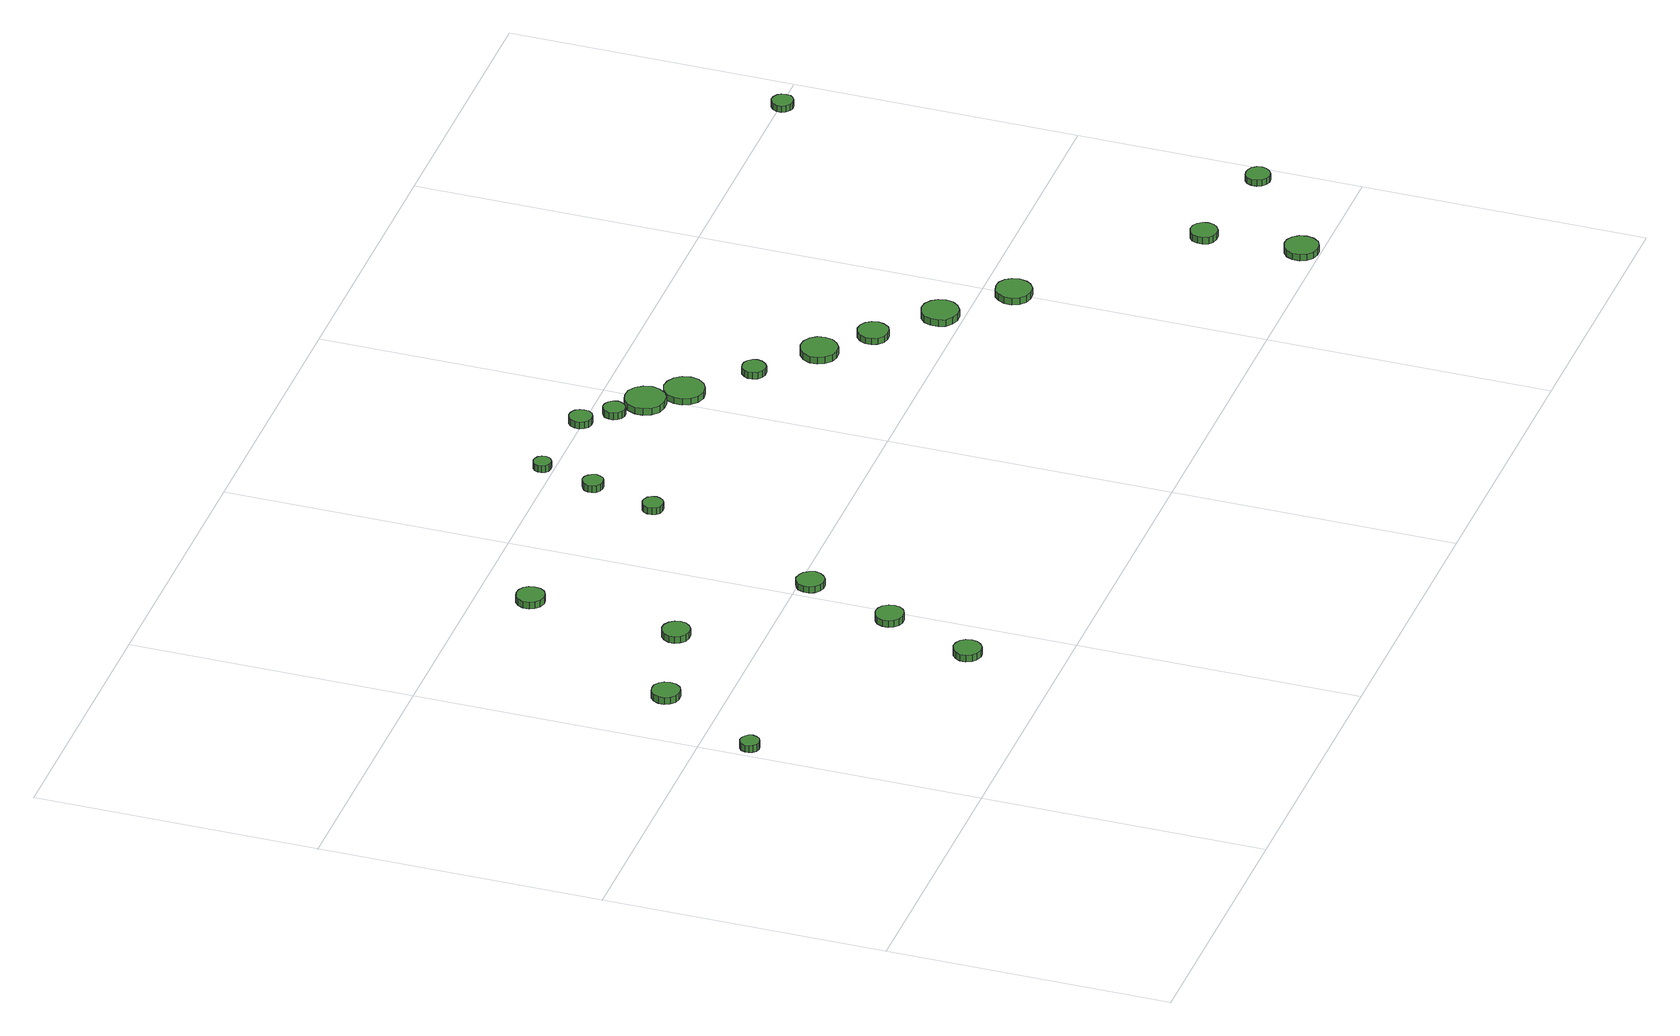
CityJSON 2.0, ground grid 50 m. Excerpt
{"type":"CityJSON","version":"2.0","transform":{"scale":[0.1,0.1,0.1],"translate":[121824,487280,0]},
"CityObjects":{
"tree1":{"type":"SolitaryVegetationObject","attributes":{"function":"something"},"geometry":[{"type":"MultiSurface","lod":"1","boundaries":[[[0,1,2,3,4,5,6,7,8,9,10,11,12,13,14]],[[15,16,17,18,19,20,21,22,23,24,25,26,27,28,29]],[[0,29,28,1]],[[1,28,27,2]],[[2,27,26,3]],[[3,26,25,4]],[[4,25,24,5]],[[5,24,23,6]],[[6,23,22,7]],[[7,22,21,8]],[[8,21,20,9]],[[9,20,19,10]],[[10,19,18,11]],[[11,18,17,12]],[[12,17,16,13]],[[13,16,15,14]],[[14,15,29,0]]]}]},
"tree2":{"type":"SolitaryVegetationObject","attributes":{"function":"something"},"geometry":[{"type":"MultiSurface","lod":"1","boundaries":[[[30,31,32,33,34,35,36,37,38,39,40,41,42,43,44]],[[45,46,47,48,49,50,51,52,53,54,55,56,57,58,59]],[[30,59,58,31]],[[31,58,57,32]],[[32,57,56,33]],[[33,56,55,34]],[[34,55,54,35]],[[35,54,53,36]],[[36,53,52,37]],[[37,52,51,38]],[[38,51,50,39]],[[39,50,49,40]],[[40,49,48,41]],[[41,48,47,42]],[[42,47,46,43]],[[43,46,45,44]],[[44,45,59,30]]]}]},
"tree3":{"type":"SolitaryVegetationObject","attributes":{"function":"something"},"geometry":[{"type":"MultiSurface","lod":"1","boundaries":[[[60,61,62,63,64,65,66,67,68,69,70,71,72,73,74]],[[75,76,77,78,79,80,81,82,83,84,85,86,87,88,89]],[[60,89,88,61]],[[61,88,87,62]],[[62,87,86,63]],[[63,86,85,64]],[[64,85,84,65]],[[65,84,83,66]],[[66,83,82,67]],[[67,82,81,68]],[[68,81,80,69]],[[69,80,79,70]],[[70,79,78,71]],[[71,78,77,72]],[[72,77,76,73]],[[73,76,75,74]],[[74,75,89,60]]]}]},
"tree4":{"type":"SolitaryVegetationObject","attributes":{"function":"something"},"geometry":[{"type":"MultiSurface","lod":"1","boundaries":[[[90,91,92,93,94,95,96,97,98,99,100,101,102,103,104]],[[105,106,107,108,109,110,111,112,113,114,115,116,117,118,119]],[[90,119,118,91]],[[91,118,117,92]],[[92,117,116,93]],[[93,116,115,94]],[[94,115,114,95]],[[95,114,113,96]],[[96,113,112,97]],[[97,112,111,98]],[[98,111,110,99]],[[99,110,109,100]],[[100,109,108,101]],[[101,108,107,102]],[[102,107,106,103]],[[103,106,105,104]],[[104,105,119,90]]]}]},
"tree5":{"type":"SolitaryVegetationObject","attributes":{"function":"something"},"geometry":[{"type":"MultiSurface","lod":"1","boundaries":[[[120,121,122,123,124,125,126,127,128,129,130,131,132,133,134]],[[135,136,137,138,139,140,141,142,143,144,145,146,147,148,149]],[[120,149,148,121]],[[121,148,147,122]],[[122,147,146,123]],[[123,146,145,124]],[[124,145,144,125]],[[125,144,143,126]],[[126,143,142,127]],[[127,142,141,128]],[[128,141,140,129]],[[129,140,139,130]],[[130,139,138,131]],[[131,138,137,132]],[[132,137,136,133]],[[133,136,135,134]],[[134,135,149,120]]]}]},
"tree6":{"type":"SolitaryVegetationObject","attributes":{"function":"something"},"geometry":[{"type":"MultiSurface","lod":"1","boundaries":[[[150,151,152,153,154,155,156,157,158,159,160,161,162,163,164]],[[165,166,167,168,169,170,171,172,173,174,175,176,177,178,179]],[[150,179,178,151]],[[151,178,177,152]],[[152,177,176,153]],[[153,176,175,154]],[[154,175,174,155]],[[155,174,173,156]],[[156,173,172,157]],[[157,172,171,158]],[[158,171,170,159]],[[159,170,169,160]],[[160,169,168,161]],[[161,168,167,162]],[[162,167,166,163]],[[163,166,165,164]],[[164,165,179,150]]]}]},
"tree7":{"type":"SolitaryVegetationObject","attributes":{"function":"something"},"geometry":[{"type":"MultiSurface","lod":"1","boundaries":[[[180,181,182,183,184,185,186,187,188,189,190,191,192,193,194]],[[195,196,197,198,199,200,201,202,203,204,205,206,207,208,209]],[[180,209,208,181]],[[181,208,207,182]],[[182,207,206,183]],[[183,206,205,184]],[[184,205,204,185]],[[185,204,203,186]],[[186,203,202,187]],[[187,202,201,188]],[[188,201,200,189]],[[189,200,199,190]],[[190,199,198,191]],[[191,198,197,192]],[[192,197,196,193]],[[193,196,195,194]],[[194,195,209,180]]]}]},
"tree8":{"type":"SolitaryVegetationObject","attributes":{"function":"something"},"geometry":[{"type":"MultiSurface","lod":"1","boundaries":[[[210,211,212,213,214,215,216,217,218,219,220,221,222,223,224]],[[225,226,227,228,229,230,231,232,233,234,235,236,237,238,239]],[[210,239,238,211]],[[211,238,237,212]],[[212,237,236,213]],[[213,236,235,214]],[[214,235,234,215]],[[215,234,233,216]],[[216,233,232,217]],[[217,232,231,218]],[[218,231,230,219]],[[219,230,229,220]],[[220,229,228,221]],[[221,228,227,222]],[[222,227,226,223]],[[223,226,225,224]],[[224,225,239,210]]]}]},
"tree9":{"type":"SolitaryVegetationObject","attributes":{"function":"something"},"geometry":[{"type":"MultiSurface","lod":"1","boundaries":[[[240,241,242,243,244,245,246,247,248,249,250,251,252,253,254]],[[255,256,257,258,259,260,261,262,263,264,265,266,267,268,269]],[[240,269,268,241]],[[241,268,267,242]],[[242,267,266,243]],[[243,266,265,244]],[[244,265,264,245]],[[245,264,263,246]],[[246,263,262,247]],[[247,262,261,248]],[[248,261,260,249]],[[249,260,259,250]],[[250,259,258,251]],[[251,258,257,252]],[[252,257,256,253]],[[253,256,255,254]],[[254,255,269,240]]]}]},
"tree10":{"type":"SolitaryVegetationObject","attributes":{"function":"something"},"geometry":[{"type":"MultiSurface","lod":"1","boundaries":[[[270,271,272,273,274,275,276,277,278,279,280,281,282,283,284]],[[285,286,287,288,289,290,291,292,293,294,295,296,297,298,299]],[[270,299,298,271]],[[271,298,297,272]],[[272,297,296,273]],[[273,296,295,274]],[[274,295,294,275]],[[275,294,293,276]],[[276,293,292,277]],[[277,292,291,278]],[[278,291,290,279]],[[279,290,289,280]],[[280,289,288,281]],[[281,288,287,282]],[[282,287,286,283]],[[283,286,285,284]],[[284,285,299,270]]]}]},
"tree11":{"type":"SolitaryVegetationObject","attributes":{"function":"something"},"geometry":[{"type":"MultiSurface","lod":"1","boundaries":[[[300,301,302,303,304,305,306,307,308,309,310,311,312,313,314]],[[315,316,317,318,319,320,321,322,323,324,325,326,327,328,329]],[[300,329,328,301]],[[301,328,327,302]],[[302,327,326,303]],[[303,326,325,304]],[[304,325,324,305]],[[305,324,323,306]],[[306,323,322,307]],[[307,322,321,308]],[[308,321,320,309]],[[309,320,319,310]],[[310,319,318,311]],[[311,318,317,312]],[[312,317,316,313]],[[313,316,315,314]],[[314,315,329,300]]]}]},
"tree12":{"type":"SolitaryVegetationObject","attributes":{"function":"something"},"geometry":[{"type":"MultiSurface","lod":"1","boundaries":[[[330,331,332,333,334,335,336,337,338,339,340,341,342,343,344]],[[345,346,347,348,349,350,351,352,353,354,355,356,357,358,359]],[[330,359,358,331]],[[331,358,357,332]],[[332,357,356,333]],[[333,356,355,334]],[[334,355,354,335]],[[335,354,353,336]],[[336,353,352,337]],[[337,352,351,338]],[[338,351,350,339]],[[339,350,349,340]],[[340,349,348,341]],[[341,348,347,342]],[[342,347,346,343]],[[343,346,345,344]],[[344,345,359,330]]]}]},
"tree13":{"type":"SolitaryVegetationObject","attributes":{"function":"something"},"geometry":[{"type":"MultiSurface","lod":"1","boundaries":[[[360,361,362,363,364,365,366,367,368,369,370,371,372,373,374]],[[375,376,377,378,379,380,381,382,383,384,385,386,387,388,389]],[[360,389,388,361]],[[361,388,387,362]],[[362,387,386,363]],[[363,386,385,364]],[[364,385,384,365]],[[365,384,383,366]],[[366,383,382,367]],[[367,382,381,368]],[[368,381,380,369]],[[369,380,379,370]],[[370,379,378,371]],[[371,378,377,372]],[[372,377,376,373]],[[373,376,375,374]],[[374,375,389,360]]]}]},
"tree14":{"type":"SolitaryVegetationObject","attributes":{"function":"something"},"geometry":[{"type":"MultiSurface","lod":"1","boundaries":[[[390,391,392,393,394,395,396,397,398,399,400,401,402,403,404]],[[405,406,407,408,409,410,411,412,413,414,415,416,417,418,419]],[[390,419,418,391]],[[391,418,417,392]],[[392,417,416,393]],[[393,416,415,394]],[[394,415,414,395]],[[395,414,413,396]],[[396,413,412,397]],[[397,412,411,398]],[[398,411,410,399]],[[399,410,409,400]],[[400,409,408,401]],[[401,408,407,402]],[[402,407,406,403]],[[403,406,405,404]],[[404,405,419,390]]]}]},
"tree15":{"type":"SolitaryVegetationObject","attributes":{"function":"something"},"geometry":[{"type":"MultiSurface","lod":"1","boundaries":[[[420,421,422,423,424,425,426,427,428,429,430,431,432,433,434]],[[435,436,437,438,439,440,441,442,443,444,445,446,447,448,449]],[[420,449,448,421]],[[421,448,447,422]],[[422,447,446,423]],[[423,446,445,424]],[[424,445,444,425]],[[425,444,443,426]],[[426,443,442,427]],[[427,442,441,428]],[[428,441,440,429]],[[429,440,439,430]],[[430,439,438,431]],[[431,438,437,432]],[[432,437,436,433]],[[433,436,435,434]],[[434,435,449,420]]]}]},
"tree16":{"type":"SolitaryVegetationObject","attributes":{"function":"something"},"geometry":[{"type":"MultiSurface","lod":"1","boundaries":[[[450,451,452,453,454,455,456,457,458,459,460,461,462,463,464]],[[465,466,467,468,469,470,471,472,473,474,475,476,477,478,479]],[[450,479,478,451]],[[451,478,477,452]],[[452,477,476,453]],[[453,476,475,454]],[[454,475,474,455]],[[455,474,473,456]],[[456,473,472,457]],[[457,472,471,458]],[[458,471,470,459]],[[459,470,469,460]],[[460,469,468,461]],[[461,468,467,462]],[[462,467,466,463]],[[463,466,465,464]],[[464,465,479,450]]]}]},
"tree17":{"type":"SolitaryVegetationObject","attributes":{"function":"something"},"geometry":[{"type":"MultiSurface","lod":"1","boundaries":[[[480,481,482,483,484,485,486,487,488,489,490,491,492,493,494]],[[495,496,497,498,499,500,501,502,503,504,505,506,507,508,509]],[[480,509,508,481]],[[481,508,507,482]],[[482,507,506,483]],[[483,506,505,484]],[[484,505,504,485]],[[485,504,503,486]],[[486,503,502,487]],[[487,502,501,488]],[[488,501,500,489]],[[489,500,499,490]],[[490,499,498,491]],[[491,498,497,492]],[[492,497,496,493]],[[493,496,495,494]],[[494,495,509,480]]]}]},
"tree18":{"type":"SolitaryVegetationObject","attributes":{"function":"something"},"geometry":[{"type":"MultiSurface","lod":"1","boundaries":[[[510,511,512,513,514,515,516,517,518,519,520,521,522,523,524]],[[525,526,527,528,529,530,531,532,533,534,535,536,537,538,539]],[[510,539,538,511]],[[511,538,537,512]],[[512,537,536,513]],[[513,536,535,514]],[[514,535,534,515]],[[515,534,533,516]],[[516,533,532,517]],[[517,532,531,518]],[[518,531,530,519]],[[519,530,529,520]],[[520,529,528,521]],[[521,528,527,522]],[[522,527,526,523]],[[523,526,525,524]],[[524,525,539,510]]]}]},
"tree19":{"type":"SolitaryVegetationObject","attributes":{"function":"something"},"geometry":[{"type":"MultiSurface","lod":"1","boundaries":[[[540,541,542,543,544,545,546,547,548,549,550,551,552,553,554]],[[555,556,557,558,559,560,561,562,563,564,565,566,567,568,569]],[[540,569,568,541]],[[541,568,567,542]],[[542,567,566,543]],[[543,566,565,544]],[[544,565,564,545]],[[545,564,563,546]],[[546,563,562,547]],[[547,562,561,548]],[[548,561,560,549]],[[549,560,559,550]],[[550,559,558,551]],[[551,558,557,552]],[[552,557,556,553]],[[553,556,555,554]],[[554,555,569,540]]]}]},
"tree20":{"type":"SolitaryVegetationObject","attributes":{"function":"something"},"geometry":[{"type":"MultiSurface","lod":"1","boundaries":[[[570,571,572,573,574,575,576,577,578,579,580,581,582,583,584]],[[585,586,587,588,589,590,591,592,593,594,595,596,597,598,599]],[[570,599,598,571]],[[571,598,597,572]],[[572,597,596,573]],[[573,596,595,574]],[[574,595,594,575]],[[575,594,593,576]],[[576,593,592,577]],[[577,592,591,578]],[[578,591,590,579]],[[579,590,589,580]],[[580,589,588,581]],[[581,588,587,582]],[[582,587,586,583]],[[583,586,585,584]],[[584,585,599,570]]]}]},
"tree21":{"type":"SolitaryVegetationObject","attributes":{"function":"something"},"geometry":[{"type":"MultiSurface","lod":"1","boundaries":[[[600,601,602,603,604,605,606,607,608,609,610,611,612,613,614]],[[615,616,617,618,619,620,621,622,623,624,625,626,627,628,629]],[[600,629,628,601]],[[601,628,627,602]],[[602,627,626,603]],[[603,626,625,604]],[[604,625,624,605]],[[605,624,623,606]],[[606,623,622,607]],[[607,622,621,608]],[[608,621,620,609]],[[609,620,619,610]],[[610,619,618,611]],[[611,618,617,612]],[[612,617,616,613]],[[613,616,615,614]],[[614,615,629,600]]]}]},
"tree22":{"type":"SolitaryVegetationObject","attributes":{"function":"something"},"geometry":[{"type":"MultiSurface","lod":"1","boundaries":[[[630,631,632,633,634,635,636,637,638,639,640,641,642,643,644]],[[645,646,647,648,649,650,651,652,653,654,655,656,657,658,659]],[[630,659,658,631]],[[631,658,657,632]],[[632,657,656,633]],[[633,656,655,634]],[[634,655,654,635]],[[635,654,653,636]],[[636,653,652,637]],[[637,652,651,638]],[[638,651,650,639]],[[639,650,649,640]],[[640,649,648,641]],[[641,648,647,642]],[[642,647,646,643]],[[643,646,645,644]],[[644,645,659,630]]]}]},
"tree23":{"type":"SolitaryVegetationObject","attributes":{"function":"something"},"geometry":[{"type":"MultiSurface","lod":"1","boundaries":[[[660,661,662,663,664,665,666,667,668,669,670,671,672,673,674]],[[675,676,677,678,679,680,681,682,683,684,685,686,687,688,689]],[[660,689,688,661]],[[661,688,687,662]],[[662,687,686,663]],[[663,686,685,664]],[[664,685,684,665]],[[665,684,683,666]],[[666,683,682,667]],[[667,682,681,668]],[[668,681,680,669]],[[669,680,679,670]],[[670,679,678,671]],[[671,678,677,672]],[[672,677,676,673]],[[673,676,675,674]],[[674,675,689,660]]]}]}
},
"vertices":[
[42,416,19],[40,423,19],[36,428,19],[30,432,19],[23,433,19],[16,431,19],[11,426,19],[8,419,19],[8,412,19],[11,406,19],[16,401,19],[23,399,19],[30,400,19],[36,403,19],[40,409,19],[40,409,6],[36,403,6],[30,400,6],[23,399,6],[16,401,6],[11,406,6],[8,412,6],[8,419,6],[11,426,6],[16,431,6],[23,433,6],[30,432,6],[36,428,6],[40,423,6],[42,416,6],
[151,598,21],[149,608,21],[143,616,21],[134,621,21],[124,622,21],[114,619,21],[106,612,21],[102,603,21],[102,592,21],[106,583,21],[114,576,21],[124,573,21],[134,574,21],[143,579,21],[149,588,21],[149,588,8],[143,579,8],[134,574,8],[124,573,8],[114,576,8],[106,583,8],[102,592,8],[102,603,8],[106,612,8],[114,619,8],[124,622,8],[134,621,8],[143,616,8],[149,608,8],[151,598,8],
[437,163,20],[435,173,20],[429,181,20],[420,186,20],[410,187,20],[400,184,20],[392,177,20],[388,168,20],[388,158,20],[392,148,20],[400,142,20],[410,138,20],[420,139,20],[429,145,20],[435,153,20],[435,153,7],[429,145,7],[420,139,7],[410,138,7],[400,142,7],[392,148,7],[388,158,7],[388,168,7],[392,177,7],[400,184,7],[410,187,7],[420,186,7],[429,181,7],[435,173,7],[437,163,7],
[337,642,20],[335,652,20],[329,660,20],[320,665,20],[310,666,20],[300,663,20],[293,656,20],[288,647,20],[288,637,20],[293,628,20],[300,621,20],[310,618,20],[320,619,20],[329,624,20],[335,632,20],[335,632,7],[329,624,7],[320,619,7],[310,618,7],[300,621,7],[293,628,7],[288,637,7],[288,647,7],[293,656,7],[300,663,7],[310,666,7],[320,665,7],[329,660,7],[335,652,7],[337,642,7],
[496,319,21],[494,329,21],[488,338,21],[479,343,21],[468,344,21],[459,341,21],[451,334,21],[447,324,21],[447,314,21],[451,305,21],[459,298,21],[468,295,21],[479,296,21],[488,301,21],[494,309,21],[494,309,8],[488,301,8],[479,296,8],[468,295,8],[459,298,8],[451,305,8],[447,314,8],[447,324,8],[451,334,8],[459,341,8],[468,344,8],[479,343,8],[488,338,8],[494,329,8],[496,319,8],
[360,906,21],[358,916,21],[352,924,21],[343,929,21],[333,930,21],[323,927,21],[315,920,21],[311,911,21],[311,900,21],[315,891,21],[323,884,21],[333,881,21],[343,882,21],[352,887,21],[358,895,21],[358,895,8],[352,887,8],[343,882,8],[333,881,8],[323,884,8],[315,891,8],[311,900,8],[311,911,8],[315,920,8],[323,927,8],[333,930,8],[343,929,8],[352,924,8],[358,916,8],[360,906,8],
[555,478,20],[552,488,20],[546,496,20],[538,501,20],[527,503,20],[518,499,20],[510,493,20],[506,483,20],[506,473,20],[510,464,20],[518,457,20],[527,454,20],[538,455,20],[546,460,20],[552,468,20],[552,468,8],[546,460,8],[538,455,8],[527,454,8],[518,457,8],[510,464,8],[506,473,8],[506,483,8],[510,493,8],[518,499,8],[527,503,8],[538,501,8],[546,496,8],[552,488,8],[555,478,8],
[691,803,20],[689,811,20],[685,817,20],[678,820,20],[671,821,20],[663,819,20],[658,814,20],[655,807,20],[655,799,20],[658,792,20],[663,787,20],[671,785,20],[678,786,20],[685,790,20],[689,796,20],[689,796,7],[685,790,7],[678,786,7],[671,785,7],[663,787,7],[658,792,7],[655,799,7],[655,807,7],[658,814,7],[663,819,7],[671,821,7],[678,820,7],[685,817,7],[689,811,7],[691,803,7],
[724,920,20],[722,927,20],[718,933,20],[712,937,20],[704,938,20],[697,935,20],[691,930,20],[688,923,20],[688,916,20],[691,909,20],[697,904,20],[704,902,20],[712,903,20],[718,906,20],[722,912,20],[722,912,7],[718,906,7],[712,903,7],[704,902,7],[697,904,7],[691,909,7],[688,916,7],[688,923,7],[691,930,7],[697,935,7],[704,938,7],[712,937,7],[718,933,7],[722,927,7],[724,920,7],
[748,1017,22],[747,1024,22],[743,1029,22],[737,1032,22],[731,1033,22],[725,1031,22],[720,1027,22],[717,1021,22],[717,1014,22],[720,1008,22],[725,1004,22],[731,1002,22],[737,1003,22],[743,1006,22],[747,1011,22],[747,1011,9],[743,1006,9],[737,1003,9],[731,1002,9],[725,1004,9],[720,1008,9],[717,1014,9],[717,1021,9],[720,1027,9],[725,1031,9],[731,1033,9],[737,1032,9],[743,1029,9],[747,1024,9],[748,1017,9],
[907,1002,21],[906,1010,21],[901,1017,21],[893,1021,21],[885,1022,21],[877,1020,21],[871,1014,21],[867,1006,21],[867,998,21],[871,990,21],[877,984,21],[885,982,21],[893,983,21],[901,987,21],[906,994,21],[906,994,8],[901,987,8],[893,983,8],[885,982,8],[877,984,8],[871,990,8],[867,998,8],[867,1006,8],[871,1014,8],[877,1020,8],[885,1022,8],[893,1021,8],[901,1017,8],[906,1010,8],[907,1002,8],
[956,959,17],[954,967,17],[949,974,17],[942,978,17],[934,979,17],[927,976,17],[921,971,17],[918,963,17],[918,955,17],[921,948,17],[927,943,17],[934,940,17],[942,941,17],[949,945,17],[954,952,17],[954,952,4],[949,945,4],[942,941,4],[934,940,4],[927,943,4],[921,948,4],[918,955,4],[918,963,4],[921,971,4],[927,976,4],[934,979,4],[942,978,4],[949,974,4],[954,967,4],[956,959,4],
[1015,919,19],[1011,933,19],[1003,945,19],[990,953,19],[975,954,19],[961,950,19],[950,940,19],[944,926,19],[944,912,19],[950,898,19],[961,888,19],[975,884,19],[990,885,19],[1003,893,19],[1011,905,19],[1011,905,6],[1003,893,6],[990,885,6],[975,884,6],[961,888,6],[950,898,6],[944,912,6],[944,926,6],[950,940,6],[961,950,6],[975,954,6],[990,953,6],[1003,945,6],[1011,933,6],[1015,919,6],
[1066,867,17],[1063,882,17],[1054,894,17],[1041,901,17],[1027,903,17],[1013,898,17],[1002,888,17],[996,875,17],[996,860,17],[1002,847,17],[1013,837,17],[1027,832,17],[1041,834,17],[1054,841,17],[1063,853,17],[1063,853,5],[1054,841,5],[1041,834,5],[1027,832,5],[1013,837,5],[1002,847,5],[996,860,5],[996,875,5],[1002,888,5],[1013,898,5],[1027,903,5],[1041,901,5],[1054,894,5],[1063,882,5],[1066,867,5],
[1152,779,17],[1150,787,17],[1145,794,17],[1138,798,17],[1129,799,17],[1121,797,17],[1115,791,17],[1111,783,17],[1111,775,17],[1115,767,17],[1121,761,17],[1129,758,17],[1138,759,17],[1145,764,17],[1150,771,17],[1150,771,4],[1145,764,4],[1138,759,4],[1129,758,4],[1121,761,4],[1115,767,4],[1111,775,4],[1111,783,4],[1115,791,4],[1121,797,4],[1129,799,4],[1138,798,4],[1145,794,4],[1150,787,4],[1152,779,4],
[1252,694,18],[1250,707,18],[1242,718,18],[1230,725,18],[1217,726,18],[1204,722,18],[1194,713,18],[1188,700,18],[1188,687,18],[1194,675,18],[1204,666,18],[1217,662,18],[1230,663,18],[1242,670,18],[1250,681,18],[1250,681,5],[1242,670,5],[1230,663,5],[1217,662,5],[1204,666,5],[1194,675,5],[1188,687,5],[1188,700,5],[1194,713,5],[1204,722,5],[1217,726,5],[1230,725,5],[1242,718,5],[1250,707,5],[1252,694,5],
[1329,626,16],[1326,637,16],[1320,646,16],[1310,652,16],[1299,653,16],[1289,650,16],[1280,642,16],[1276,632,16],[1276,621,16],[1280,611,16],[1289,603,16],[1299,600,16],[1310,601,16],[1320,606,16],[1326,616,16],[1326,616,4],[1320,606,4],[1310,601,4],[1299,600,4],[1289,603,4],[1280,611,4],[1276,621,4],[1276,632,4],[1280,642,4],[1289,650,4],[1299,653,4],[1310,652,4],[1320,646,4],[1326,637,4],[1329,626,4],
[1428,540,17],[1425,553,17],[1417,564,17],[1405,571,17],[1392,572,17],[1379,568,17],[1369,559,17],[1364,547,17],[1364,533,17],[1369,521,17],[1379,512,17],[1392,508,17],[1405,509,17],[1417,516,17],[1425,527,17],[1425,527,4],[1417,516,4],[1405,509,4],[1392,508,4],[1379,512,4],[1369,521,4],[1364,533,4],[1364,547,4],[1369,559,4],[1379,568,4],[1392,572,4],[1405,571,4],[1417,564,4],[1425,553,4],[1428,540,4],
[1530,445,16],[1527,458,16],[1520,468,16],[1509,475,16],[1496,476,16],[1483,472,16],[1474,463,16],[1468,451,16],[1468,438,16],[1474,426,16],[1483,418,16],[1496,414,16],[1509,415,16],[1520,422,16],[1527,432,16],[1527,432,3],[1520,422,3],[1509,415,3],[1496,414,3],[1483,418,3],[1474,426,3],[1468,438,3],[1468,451,3],[1474,463,3],[1483,472,3],[1496,476,3],[1509,475,3],[1520,468,3],[1527,458,3],[1530,445,3],
[1808,32,16],[1805,45,16],[1798,55,16],[1787,61,16],[1775,62,16],[1763,58,16],[1754,50,16],[1749,39,16],[1749,26,16],[1754,15,16],[1763,7,16],[1775,3,16],[1787,4,16],[1798,10,16],[1805,20,16],[1805,20,4],[1798,10,4],[1787,4,4],[1775,3,4],[1763,7,4],[1754,15,4],[1749,26,4],[1749,39,4],[1754,50,4],[1763,58,4],[1775,62,4],[1787,61,4],[1798,55,4],[1805,45,4],[1808,32,4],
[1792,201,18],[1790,210,18],[1784,218,18],[1776,223,18],[1766,224,18],[1756,221,18],[1749,215,18],[1745,205,18],[1745,196,18],[1749,186,18],[1756,180,18],[1766,177,18],[1776,178,18],[1784,183,18],[1790,191,18],[1790,191,5],[1784,183,5],[1776,178,5],[1766,177,5],[1756,180,5],[1749,186,5],[1745,196,5],[1745,205,5],[1749,215,5],[1756,221,5],[1766,224,5],[1776,223,5],[1784,218,5],[1790,210,5],[1792,201,5],
[1983,170,19],[1981,179,19],[1976,186,19],[1968,190,19],[1959,191,19],[1951,189,19],[1944,183,19],[1941,175,19],[1941,166,19],[1944,158,19],[1951,152,19],[1959,149,19],[1968,150,19],[1976,155,19],[1981,162,19],[1981,162,7],[1976,155,7],[1968,150,7],[1959,149,7],[1951,152,7],[1944,158,7],[1941,166,7],[1941,175,7],[1944,183,7],[1951,189,7],[1959,191,7],[1968,190,7],[1976,186,7],[1981,179,7],[1983,170,7],
[1943,994,20],[1942,1002,20],[1937,1008,20],[1930,1012,20],[1922,1013,20],[1915,1011,20],[1909,1005,20],[1905,998,20],[1905,990,20],[1909,983,20],[1915,977,20],[1922,975,20],[1930,976,20],[1937,980,20],[1942,986,20],[1942,986,8],[1937,980,8],[1930,976,8],[1922,975,8],[1915,977,8],[1909,983,8],[1905,990,8],[1905,998,8],[1909,1005,8],[1915,1011,8],[1922,1013,8],[1930,1012,8],[1937,1008,8],[1942,1002,8],[1943,994,8]
]}
